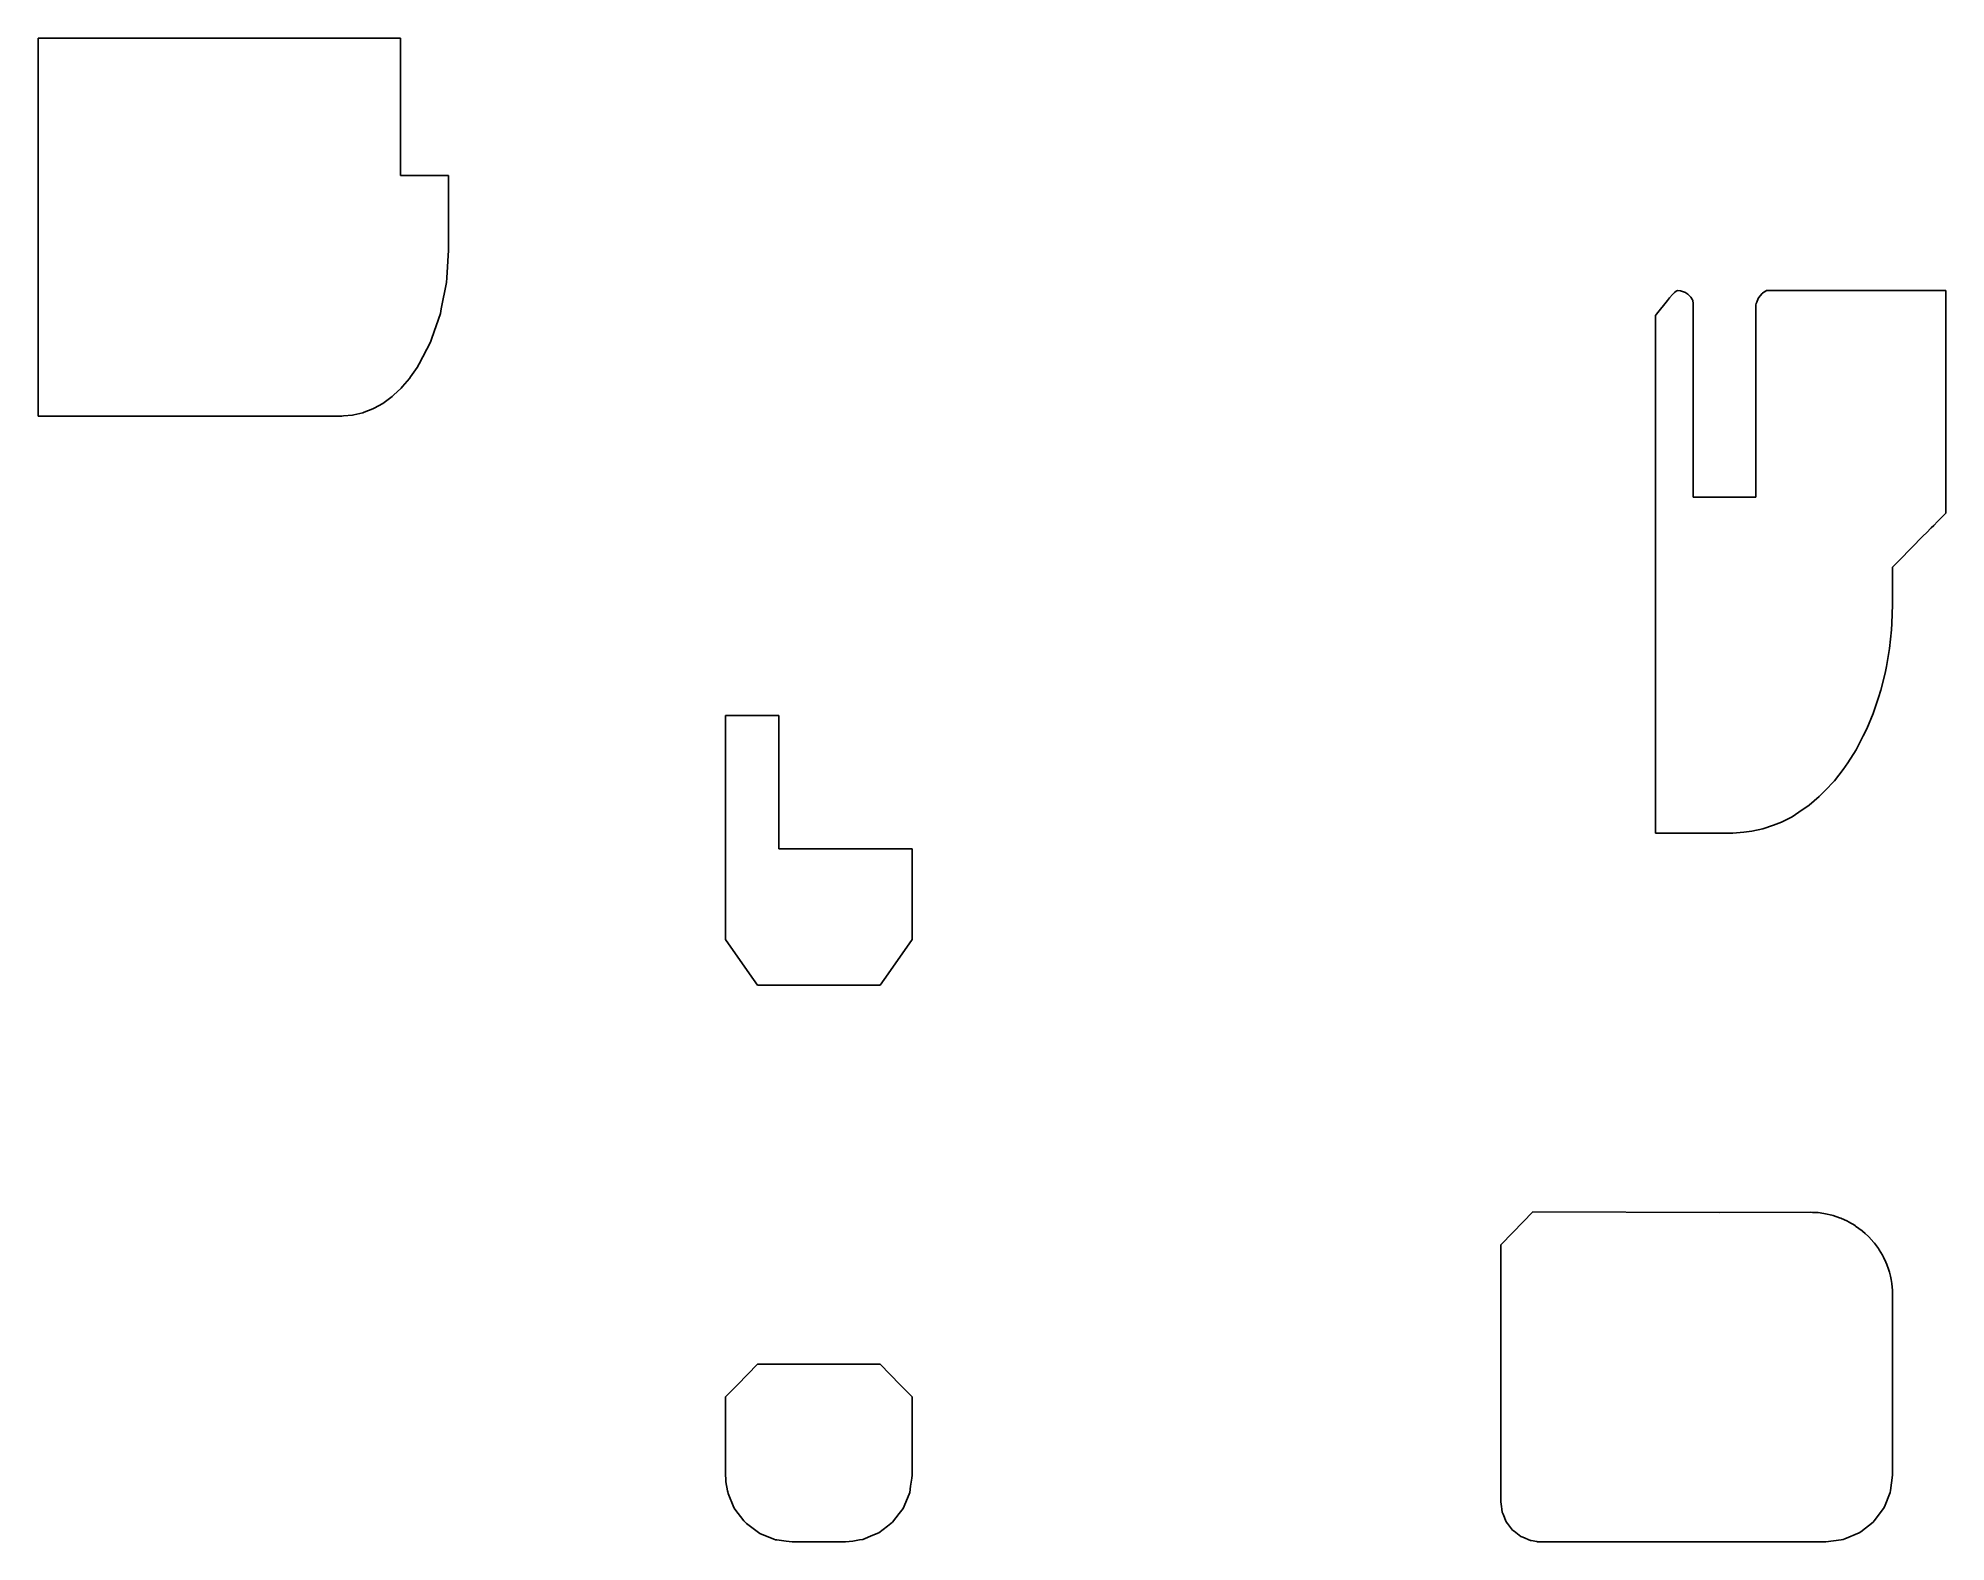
# Model space of a CAD drawing. Header units: metres. Extents: x 2.4 to 74, y -16 to 40.4.
import ezdxf

# ---------------------------------------------------------------- set-up
doc = ezdxf.new("R2010")
doc.units = ezdxf.units.M

msp = doc.modelspace()

# ---------------------------------------------------------------- linework, layer by layer
for p, q in [((2.4, 40.079), (2.4, 40.418)), ((2.4, 40.418), (8.236, 40.418)), ((8.236, 40.418), (16, 40.418)), ((16, 40.418), (16, 39.853)), ((2.4, 28.731), (2.4, 40.079)), ((16, 39.853), (16, 39.527)), ((16, 39.527), (16, 38.438)), ((16, 38.438), (16, 36.938)), ((16, 36.938), (16, 35.269)), ((16, 36.938), (16, 36.938)), ((16, 35.269), (16.917, 35.269)), ((16.917, 35.269), (17.8, 35.269)), ((17.8, 35.269), (17.8, 34.951)), ((17.8, 34.951), (17.8, 32.859)), ((17.8, 32.463), (17.735, 31.431)), ((17.8, 32.859), (17.8, 32.463)), ((17.723, 31.249), (17.53, 30.257)), ((17.735, 31.431), (17.723, 31.249)), ((63.631, 30.678), (63.738, 30.796)), ((63.738, 30.796), (63.757, 30.818)), ((63.757, 30.818), (63.815, 30.871)), ((63.815, 30.871), (63.879, 30.922)), ((63.879, 30.922), (63.883, 30.925)), ((63.883, 30.925), (63.923, 30.947)), ((63.923, 30.947), (64.047, 30.934)), ((64.047, 30.934), (64.187, 30.889)), ((64.187, 30.889), (64.201, 30.884)), ((64.201, 30.884), (64.317, 30.814)), ((64.317, 30.814), (64.333, 30.805)), ((64.333, 30.805), (64.421, 30.715)), ((67.027, 30.756), (67.102, 30.833)), ((67.102, 30.833), (67.116, 30.847)), ((67.116, 30.847), (67.208, 30.914)), ((67.208, 30.914), (67.213, 30.918)), ((67.213, 30.918), (67.264, 30.946)), ((67.264, 30.946), (67.276, 30.951)), ((67.276, 30.951), (67.286, 30.951)), ((67.286, 30.951), (67.328, 30.951)), ((67.328, 30.951), (67.381, 30.951)), ((67.381, 30.951), (71.484, 30.951)), ((71.484, 30.951), (72.34, 30.951)), ((72.34, 30.951), (72.809, 30.951)), ((72.809, 30.951), (73.277, 30.951)), ((73.277, 30.951), (73.512, 30.951)), ((73.512, 30.951), (73.739, 30.951)), ((73.739, 30.951), (74, 30.951)), ((74, 30.951), (74, 29.79)), ((17.496, 30.082), (17.181, 29.167)), ((17.53, 30.257), (17.496, 30.082)), ((63.138, 30.063), (63.547, 30.573)), ((63.547, 30.573), (63.631, 30.678)), ((64.421, 30.715), (64.434, 30.701)), ((64.434, 30.701), (64.49, 30.596)), ((64.49, 30.596), (64.498, 30.581)), ((64.498, 30.581), (64.517, 30.465)), ((64.517, 30.465), (64.519, 30.451)), ((64.519, 30.451), (64.519, 30.107)), ((64.519, 30.107), (64.519, 23.2)), ((66.867, 30.338), (66.874, 30.418)), ((66.867, 24.229), (66.867, 30.338)), ((66.874, 30.418), (66.88, 30.458)), ((66.88, 30.458), (66.902, 30.517)), ((66.902, 30.517), (66.952, 30.647)), ((66.952, 30.647), (66.977, 30.685)), ((66.977, 30.685), (67.027, 30.756)), ((63.1, 30.015), (63.138, 30.063)), ((63.1, 24.109), (63.1, 30.015)), ((74, 29.79), (74, 29.064)), ((2.4, 28.003), (2.4, 28.731)), ((17.126, 29.006), (16.703, 28.204)), ((17.181, 29.167), (17.126, 29.006)), ((74, 29.064), (74, 28.87)), ((74, 28.87), (74, 22.697)), ((2.4, 27.399), (2.4, 28.003)), ((16.628, 28.063), (16.381, 27.714)), ((16.703, 28.204), (16.628, 28.063)), ((2.4, 26.24), (2.4, 27.399)), ((16.022, 27.289), (15.736, 27.022)), ((16.07, 27.344), (16.022, 27.289)), ((16.338, 27.653), (16.07, 27.344)), ((16.381, 27.714), (16.338, 27.653)), ((14.961, 26.508), (14.637, 26.382)), ((15.016, 26.539), (14.961, 26.508)), ((15.331, 26.714), (15.016, 26.539)), ((15.384, 26.753), (15.331, 26.714)), ((15.686, 26.975), (15.384, 26.753)), ((15.736, 27.022), (15.686, 26.975)), ((4.107, 26.24), (2.4, 26.24)), ((13.8, 26.24), (4.107, 26.24)), ((13.859, 26.245), (13.8, 26.24)), ((14.192, 26.27), (13.859, 26.245)), ((14.25, 26.284), (14.192, 26.27)), ((14.58, 26.36), (14.25, 26.284)), ((14.637, 26.382), (14.58, 26.36)), ((63.1, 22.698), (63.1, 24.109)), ((66.867, 23.2), (66.867, 24.229)), ((64.519, 23.2), (65.458, 23.2)), ((65.458, 23.2), (66.867, 23.2)), ((63.1, 20.264), (63.1, 22.698)), ((73.686, 22.282), (73.543, 22.137)), ((73.82, 22.417), (73.686, 22.282)), ((74, 22.6), (73.82, 22.417)), ((74, 22.697), (74, 22.6)), ((73.155, 21.743), (72.257, 20.832)), ((73.273, 21.863), (73.155, 21.743)), ((73.449, 22.042), (73.273, 21.863)), ((73.543, 22.137), (73.449, 22.042)), ((72.256, 20.831), (72.171, 20.745)), ((72.257, 20.832), (72.256, 20.831)), ((63.1, 11.218), (63.1, 20.264)), ((72.086, 20.659), (72, 20.572)), ((72, 20.572), (72, 19.822)), ((72.171, 20.745), (72.086, 20.659)), ((72, 19.822), (72, 19.747)), ((72, 19.822), (72, 19.822)), ((72, 19.747), (72, 19.168)), ((72, 19.165), (71.975, 18.455)), ((72, 19.168), (72, 19.165)), ((71.96, 18.216), (71.888, 17.524)), ((71.975, 18.455), (71.96, 18.216)), ((71.888, 17.524), (71.769, 16.845)), ((71.722, 16.595), (71.56, 15.949)), ((71.769, 16.845), (71.722, 16.595)), ((71.56, 15.949), (71.472, 15.68)), ((71.271, 15.074), (71.03, 14.499)), ((71.472, 15.68), (71.271, 15.074)), ((29.05, 15), (28.2, 15)), ((28.2, 15), (28.2, 9.053)), ((30.2, 15), (29.05, 15)), ((30.2, 14.006), (30.2, 15)), ((71.03, 14.499), (70.901, 14.236)), ((30.2, 12.651), (30.2, 14.006)), ((70.628, 13.711), (70.321, 13.227)), ((70.901, 14.236), (70.628, 13.711)), ((70.148, 12.98), (69.818, 12.553)), ((70.321, 13.227), (70.148, 12.98)), ((30.2, 12.541), (30.2, 12.651)), ((30.2, 12.393), (30.2, 12.541)), ((30.2, 12.284), (30.2, 12.393)), ((30.2, 12.136), (30.2, 12.284)), ((69.461, 12.174), (69.245, 11.959)), ((69.818, 12.553), (69.461, 12.174)), ((30.2, 12.034), (30.2, 12.136)), ((30.2, 11.896), (30.2, 12.034)), ((30.2, 11.809), (30.2, 11.896)), ((30.2, 11.69), (30.2, 11.809)), ((30.2, 11.624), (30.2, 11.69)), ((30.2, 11.533), (30.2, 11.624)), ((30.2, 10.952), (30.2, 11.533)), ((68.873, 11.641), (68.482, 11.376)), ((69.245, 11.959), (68.873, 11.641)), ((30.2, 10), (30.2, 10.952)), ((63.1, 10.593), (63.1, 11.218)), ((67.133, 10.748), (66.721, 10.66)), ((67.537, 10.892), (67.133, 10.748)), ((67.829, 11.004), (67.537, 10.892)), ((68.227, 11.207), (67.829, 11.004)), ((68.482, 11.376), (68.227, 11.207)), ((64.866, 10.593), (63.1, 10.593)), ((66, 10.593), (64.866, 10.593)), ((66.413, 10.622), (66, 10.593)), ((66.721, 10.66), (66.413, 10.622)), ((32.421, 10), (30.2, 10)), ((35.2, 10), (32.421, 10)), ((35.2, 8.228), (35.2, 10)), ((28.2, 9.053), (28.2, 8.659)), ((28.2, 8.659), (28.2, 8.618)), ((28.2, 8.618), (28.2, 8.338)), ((28.2, 8.338), (28.2, 6.598)), ((35.2, 6.598), (35.2, 8.228)), ((35.2, 8.228), (35.2, 8.228)), ((28.2, 6.598), (29.099, 5.313)), ((34.301, 5.313), (35.2, 6.598)), ((29.099, 5.313), (29.4, 4.883)), ((34, 4.883), (34.301, 5.313)), ((29.4, 4.883), (30.765, 4.883)), ((30.765, 4.883), (34, 4.883)), ((58.5, -3.623), (57.751, -4.398)), ((65.493, -3.639), (58.5, -3.623)), ((68.927, -3.636), (65.493, -3.639)), ((68.991, -3.639), (68.927, -3.636)), ((69.204, -3.649), (68.991, -3.639)), ((69.426, -3.68), (69.204, -3.649)), ((69.487, -3.689), (69.426, -3.68)), ((69.718, -3.745), (69.487, -3.689)), ((69.775, -3.758), (69.718, -3.745)), ((70.013, -3.841), (69.775, -3.758)), ((70.062, -3.858), (70.013, -3.841)), ((70.306, -3.972), (70.062, -3.858)), ((70.343, -3.989), (70.306, -3.972)), ((70.592, -4.137), (70.343, -3.989)), ((70.614, -4.15), (70.592, -4.137)), ((70.863, -4.335), (70.614, -4.15)), ((57.751, -4.398), (57.3, -4.854)), ((57.3, -4.854), (57.3, -5.034)), ((70.869, -4.34), (70.863, -4.335)), ((70.97, -4.432), (70.869, -4.34)), ((71.096, -4.546), (70.97, -4.432)), ((71.105, -4.555), (71.096, -4.546)), ((71.294, -4.765), (71.105, -4.555)), ((71.317, -4.791), (71.294, -4.765)), ((71.469, -4.999), (71.317, -4.791)), ((71.503, -5.046), (71.469, -4.999)), ((57.3, -5.034), (57.3, -5.039)), ((57.3, -5.039), (57.3, -5.976)), ((71.62, -5.247), (71.503, -5.046)), ((71.66, -5.315), (71.62, -5.247)), ((71.746, -5.504), (71.66, -5.315)), ((71.786, -5.595), (71.746, -5.504)), ((71.845, -5.768), (71.786, -5.595)), ((57.3, -5.976), (57.3, -6.008)), ((57.3, -6.008), (57.3, -14.177)), ((71.883, -5.879), (71.845, -5.768)), ((71.919, -6.035), (71.883, -5.879)), ((71.949, -6.163), (71.919, -6.035)), ((71.968, -6.301), (71.949, -6.163)), ((71.988, -6.444), (71.968, -6.301)), ((71.993, -6.563), (71.988, -6.444)), ((72, -6.707), (71.993, -6.563)), ((72, -7.362), (72, -6.707)), ((72, -7.538), (72, -7.362)), ((72, -7.362), (72, -7.362)), ((72, -13.5), (72, -7.538)), ((28.651, -10.108), (29.4, -9.333)), ((29.4, -9.333), (32.77, -9.333)), ((32.77, -9.333), (34, -9.333)), ((34, -9.333), (34.749, -10.108)), ((28.2, -10.563), (28.651, -10.108)), ((28.2, -10.668), (28.2, -10.563)), ((28.2, -11.106), (28.2, -10.668)), ((34.749, -10.108), (35.2, -10.563)), ((35.2, -10.563), (35.2, -10.652)), ((35.2, -10.652), (35.2, -11.012)), ((28.2, -13.5), (28.2, -11.106)), ((35.2, -11.012), (35.2, -13.5)), ((35.2, -11.012), (35.2, -11.012)), ((28.207, -13.64), (28.2, -13.5)), ((35.2, -13.5), (35.195, -13.609)), ((71.924, -14.075), (72, -13.5)), ((28.212, -13.745), (28.207, -13.64)), ((28.275, -14.089), (28.212, -13.745)), ((28.28, -14.124), (28.275, -14.089)), ((28.3, -14.191), (28.28, -14.124)), ((28.514, -14.708), (28.3, -14.191)), ((35.115, -14.147), (35.025, -14.365)), ((35.146, -13.91), (35.115, -14.147)), ((35.195, -13.609), (35.146, -13.91)), ((57.3, -14.177), (57.3, -14.32)), ((71.693, -14.683), (71.915, -14.147)), ((71.915, -14.147), (71.924, -14.075)), ((28.547, -14.769), (28.514, -14.708)), ((28.889, -15.215), (28.547, -14.769)), ((34.722, -14.937), (34.468, -15.268)), ((34.865, -14.75), (34.722, -14.937)), ((35.025, -14.365), (34.865, -14.75)), ((57.3, -14.32), (57.3, -14.5)), ((57.3, -14.5), (57.32, -14.678)), ((57.32, -14.678), (57.336, -14.772)), ((57.336, -14.772), (57.351, -14.888)), ((57.351, -14.888), (57.379, -14.956)), ((57.379, -14.956), (57.501, -15.25)), ((71.312, -15.21), (71.665, -14.75)), ((71.665, -14.75), (71.693, -14.683)), ((28.932, -15.268), (28.889, -15.215)), ((28.981, -15.308), (28.932, -15.268)), ((29.432, -15.654), (28.981, -15.308)), ((29.487, -15.683), (29.432, -15.654)), ((30.014, -15.902), (29.487, -15.683)), ((33.95, -15.665), (33.732, -15.755)), ((34.281, -15.411), (33.95, -15.665)), ((34.468, -15.268), (34.281, -15.411)), ((57.501, -15.25), (57.546, -15.309)), ((57.546, -15.309), (57.739, -15.561)), ((57.739, -15.561), (57.798, -15.606)), ((57.798, -15.606), (58.05, -15.799)), ((70.214, -15.887), (70.75, -15.665)), ((70.75, -15.665), (70.808, -15.621)), ((70.808, -15.621), (71.268, -15.268)), ((71.268, -15.268), (71.312, -15.21)), ((30.072, -15.919), (30.014, -15.902)), ((30.127, -15.925), (30.072, -15.919)), ((30.48, -15.978), (30.127, -15.925)), ((30.7, -16), (30.48, -15.978)), ((31.696, -16), (30.7, -16)), ((32.7, -16), (31.696, -16)), ((32.971, -15.973), (32.7, -16)), ((33.23, -15.93), (32.971, -15.973)), ((33.347, -15.915), (33.23, -15.93)), ((33.732, -15.755), (33.347, -15.915)), ((58.05, -15.799), (58.118, -15.827)), ((58.118, -15.827), (58.412, -15.949)), ((58.412, -15.949), (58.437, -15.953)), ((58.437, -15.953), (58.649, -15.992)), ((58.649, -15.992), (58.677, -15.995)), ((58.677, -15.995), (58.705, -15.997)), ((58.705, -15.997), (58.738, -15.999)), ((58.738, -15.999), (58.766, -15.999)), ((58.766, -15.999), (58.8, -16)), ((58.8, -16), (65.103, -16)), ((65.103, -16), (69.5, -16)), ((69.5, -16), (70.075, -15.924)), ((70.075, -15.924), (70.147, -15.915)), ((70.147, -15.915), (70.214, -15.887))]:
    msp.add_line(p, q)

doc.saveas('drawing.dxf')
